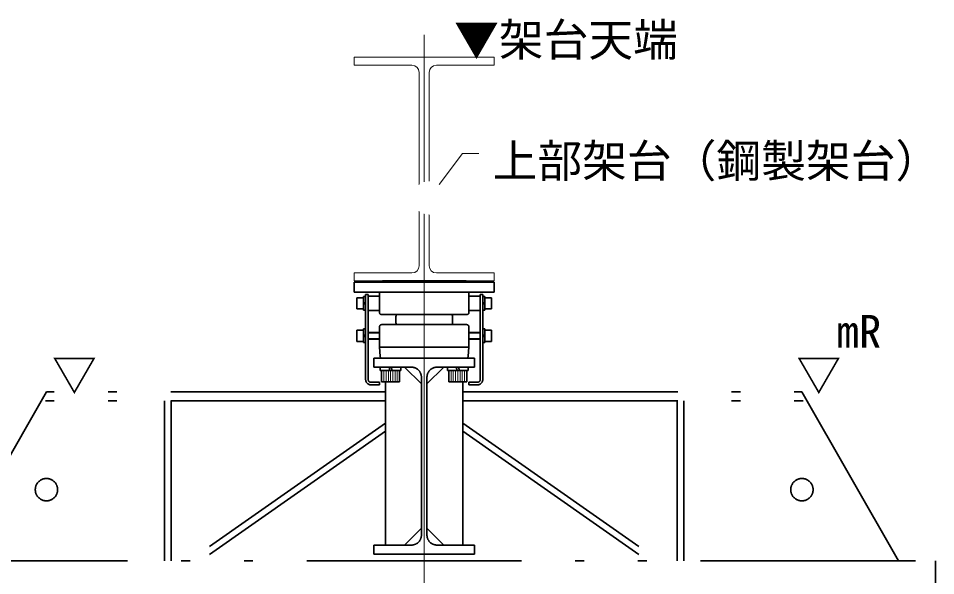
# Model space of a CAD drawing. Units: millimetres, scale not verified. Extents: x -8400 to 8400, y -5940 to 5940.
# Drawn here: x 4285 to 5310, y 1997 to 2620 of the extents above; entities that cross this region are included whole.
import ezdxf
from ezdxf.enums import TextEntityAlignment as Align

# ---------------------------------------------------------------- set-up
doc = ezdxf.new("R2010")
doc.units = ezdxf.units.MM
doc.header["$LTSCALE"] = 40
doc.linetypes.add('DASHED_DOUBLE_DOTTED', pattern=[11, 6, -1.5, 0.25, -1.5, 0.25, -1.5])
doc.layers.add('1-0_レイヤ0', color=7, linetype='Continuous', lineweight=13)
doc.styles.add('ＭＳ ゴシック', font='')
doc.styles.get('ＭＳ ゴシック').set_extended_font_data('MS Gothic')

msp = doc.modelspace()

# ---------------------------------------------------------------- linework, layer by layer
at = {"layer": '1-0_レイヤ0'}
for p, q in [((4738.62, 1401.43), (4738.62, 2601.43)), ((4660.49, 2576.43), (4660.49, 2567.43)), ((4660.49, 2567.43), (4724.99, 2567.43)), ((4752.24, 2567.43), (4816.74, 2567.43)), ((4732.99, 2343.43), (4732.99, 2559.43)), ((4744.24, 2343.43), (4744.24, 2559.43)), ((4660.49, 2335.43), (4660.49, 2326.43)), ((4660.49, 2335.43), (4724.99, 2335.43)), ((4660.49, 2326.43), (4816.74, 2326.43))]:
    msp.add_line(p, q, dxfattribs=at)
at = {"layer": '1-0_レイヤ0', "color": 6, "linetype": 'DASHED_DOUBLE_DOTTED', "lineweight": 35}
for p, q in [((4691.87, 2326.43), (4785.36, 2326.43)), ((4688.62, 2291.43), (4688.62, 2313.93)), ((4788.62, 2291.43), (4788.62, 2313.93)), ((4691.12, 2288.93), (4786.12, 2288.93)), ((4688.62, 2275.18), (4688.62, 2252.68)), ((4691.12, 2277.68), (4786.12, 2277.68)), ((4788.62, 2275.18), (4788.62, 2252.68)), ((4688.62, 2252.68), (4689.38, 2242.5)), ((4788.62, 2252.68), (4688.62, 2252.68)), ((4788.62, 2252.68), (4787.85, 2242.5)), ((4691.87, 2240.18), (4785.36, 2240.18)), ((4695.49, 2167.71), (4475.59, 2013.68)), ((4781.74, 2167.71), (5001.64, 2013.68)), ((4695.49, 2158.56), (4488.65, 2013.68)), ((4781.74, 2158.56), (4988.58, 2013.68))]:
    msp.add_line(p, q, dxfattribs=at)
at = {"layer": '1-0_レイヤ0', "linetype": 'DASHED_DOUBLE_DOTTED', "lineweight": 35}
for p, q in [((4816.74, 2325.18), (4660.49, 2325.18)), ((4816.74, 2313.93), (4660.49, 2313.93)), ((4676.12, 2309.37), (4688.62, 2309.37)), ((4801.12, 2309.37), (4788.62, 2309.37)), ((4801.12, 2309.37), (4801.12, 2293.5)), ((4801.12, 2293.5), (4788.62, 2293.5)), ((4688.62, 2268.93), (4676.12, 2268.93)), ((4801.12, 2268.93), (4788.62, 2268.93)), ((4688.62, 2261.43), (4676.12, 2261.43)), ((4801.12, 2261.43), (4788.62, 2261.43)), ((4689.62, 2230.18), (4712.62, 2230.18)), ((4689.62, 2226.43), (4689.62, 2230.18)), ((4689.62, 2226.43), (4712.62, 2226.43)), ((4691.12, 2213.93), (4691.12, 2226.43)), ((4716.74, 2230.18), (4695.49, 2230.18)), ((4700.33, 2226.43), (4699.32, 2230.18)), ((4701.91, 2230.18), (4702.91, 2226.43)), ((4711.12, 2226.43), (4711.12, 2213.93)), ((4712.62, 2226.43), (4712.62, 2230.18)), ((4716.74, 2230.18), (4735.49, 2211.43)), ((4760.49, 2230.18), (4741.74, 2211.43)), ((4760.49, 2230.18), (4781.74, 2230.18)), ((4764.62, 2230.18), (4787.62, 2230.18)), ((4764.62, 2226.43), (4764.62, 2230.18)), ((4764.62, 2226.43), (4787.62, 2226.43)), ((4775.33, 2226.43), (4774.32, 2230.18)), ((4776.91, 2230.18), (4777.91, 2226.43)), ((4786.12, 2226.43), (4786.12, 2213.93)), ((4787.62, 2226.43), (4787.62, 2230.18)), ((4711.12, 2213.93), (4691.12, 2213.93)), ((4695.49, 2213.93), (4695.49, 2031.43)), ((4781.74, 2213.93), (4781.74, 2031.43)), ((4735.49, 2211.43), (4735.49, 2202.68)), ((4741.74, 2211.43), (4741.74, 2202.68)), ((4448.62, 2013.68), (4448.62, 2192.68)), ((4456.12, 2013.68), (4456.12, 2192.68)), ((5021.12, 2013.68), (5021.12, 2192.68)), ((5028.62, 2013.68), (5028.62, 2192.68)), ((4741.74, 2130.81), (4741.74, 2050.18)), ((4716.74, 2031.43), (4735.49, 2050.18)), ((4760.49, 2031.43), (4741.74, 2050.18)), ((4760.49, 2031.43), (4781.74, 2031.43))]:
    msp.add_line(p, q, dxfattribs=at)
at = {"layer": '1-0_レイヤ0', "lineweight": 35}
for p, q in [((4660.49, 2325.18), (4660.49, 2313.93)), ((4816.74, 2325.18), (4816.74, 2313.93))]:
    msp.add_line(p, q, dxfattribs=at)
at = {"layer": '1-0_レイヤ0', "color": 3, "linetype": 'DASHED_DOUBLE_DOTTED', "lineweight": 35}
for p, q in [((4670.87, 2309.06), (4673.24, 2309.06)), ((4670.87, 2293.81), (4670.87, 2309.06)), ((4803.99, 2293.81), (4803.99, 2309.06)), ((4813.87, 2307.68), (4806.37, 2307.68)), ((4813.87, 2295.18), (4813.87, 2307.68)), ((4663.37, 2295.18), (4670.87, 2295.18)), ((4813.87, 2295.18), (4806.37, 2295.18)), ((4806.37, 2293.81), (4803.99, 2293.81)), ((4670.87, 2272.81), (4673.24, 2272.81)), ((4670.87, 2257.56), (4670.87, 2272.81)), ((4806.37, 2272.81), (4803.99, 2272.81)), ((4806.37, 2257.56), (4806.37, 2272.81)), ((4813.87, 2271.43), (4806.37, 2271.43)), ((4813.87, 2258.93), (4813.87, 2271.43)), ((4663.37, 2258.93), (4670.87, 2258.93)), ((4813.87, 2258.93), (4806.37, 2258.93)), ((4682.37, 2240.18), (4682.37, 2230.18)), ((4682.37, 2230.18), (4724.24, 2230.18)), ((4752.99, 2230.18), (4794.87, 2230.18)), ((4735.49, 2218.93), (4735.49, 2042.68)), ((4741.74, 2218.93), (4741.74, 2042.68)), ((4208.74, 2013.68), (4316.74, 2202.68)), ((4695.49, 2192.68), (4311.03, 2192.68)), ((4695.49, 2202.68), (4316.74, 2202.68)), ((4781.74, 2202.68), (5160.49, 2202.68)), ((4781.74, 2192.68), (5166.21, 2192.68)), ((5268.49, 2013.68), (5160.49, 2202.68)), ((4682.37, 2031.43), (4682.37, 2021.43)), ((4682.37, 2031.43), (4724.24, 2031.43)), ((4752.99, 2031.43), (4794.87, 2031.43)), ((4794.87, 2031.43), (4794.87, 2021.43)), ((4682.37, 2021.43), (4794.87, 2021.43))]:
    msp.add_line(p, q, dxfattribs=at)
at = {"layer": '1-0_レイヤ0', "color": 2, "linetype": 'DASHED_DOUBLE_DOTTED', "lineweight": 35}
for p, q in [((4673.24, 2311.43), (4673.24, 2216.18)), ((4801.12, 2311.43), (4801.12, 2216.18)), ((4803.99, 2311.43), (4801.12, 2311.43)), ((4803.99, 2311.43), (4803.99, 2216.18)), ((4670.87, 2301.76), (4673.24, 2302.4)), ((4670.87, 2300.47), (4673.24, 2301.11)), ((4806.37, 2301.76), (4803.99, 2302.4)), ((4806.37, 2300.47), (4803.99, 2301.11)), ((4670.87, 2265.51), (4673.24, 2266.15)), ((4670.87, 2264.22), (4673.24, 2264.86)), ((4806.37, 2265.51), (4803.99, 2266.15)), ((4806.37, 2264.22), (4803.99, 2264.86)), ((4688.62, 2213.31), (4678.99, 2213.31)), ((4688.62, 2213.31), (4688.62, 2210.43)), ((4788.62, 2213.31), (4798.24, 2213.31)), ((4688.62, 2210.43), (4678.99, 2210.43)), ((4167.37, 2013.68), (5309.87, 2013.68)), ((5309.87, 2013.68), (5309.87, 1912.68))]:
    msp.add_line(p, q, dxfattribs=at)
at = {"layer": '1-0_レイヤ0', "color": 4, "linetype": 'DASHED_DOUBLE_DOTTED', "lineweight": 9}
for p, q in [((4688.62, 2268.26), (4676.12, 2268.26)), ((4801.12, 2268.26), (4788.62, 2268.26)), ((4688.62, 2262.11), (4676.12, 2262.11)), ((4801.12, 2262.11), (4788.62, 2262.11)), ((4693.62, 2213.93), (4693.62, 2226.43)), ((4696.12, 2213.93), (4696.12, 2226.43)), ((4698.62, 2213.93), (4698.62, 2226.43)), ((4701.12, 2213.93), (4701.12, 2226.43)), ((4703.62, 2213.93), (4703.62, 2226.43)), ((4706.12, 2213.93), (4706.12, 2226.43)), ((4708.62, 2213.93), (4708.62, 2226.43)), ((4768.62, 2213.93), (4768.62, 2226.43)), ((4771.12, 2213.93), (4771.12, 2226.43)), ((4773.62, 2213.93), (4773.62, 2226.43)), ((4776.12, 2213.93), (4776.12, 2226.43)), ((4778.62, 2213.93), (4778.62, 2226.43)), ((4781.12, 2213.93), (4781.12, 2226.43)), ((4783.62, 2213.93), (4783.62, 2226.43))]:
    msp.add_line(p, q, dxfattribs=at)
at = {"layer": '1-0_レイヤ0'}
for points in [[(4660.49, 2576.43), (4816.74, 2576.43), (4816.74, 2567.43)], [(4752.24, 2335.43), (4816.74, 2335.43), (4816.74, 2326.43)]]:
    msp.add_lwpolyline(points, dxfattribs=at)
at = {"layer": '1-0_レイヤ0', "color": 3, "linetype": 'DASHED_DOUBLE_DOTTED', "lineweight": 35}
for points in [[(4663.37, 2295.18), (4663.37, 2307.68), (4670.87, 2307.68)], [(4670.87, 2293.81), (4673.24, 2293.81), (4673.24, 2309.06)], [(4806.37, 2293.81), (4806.37, 2309.06), (4803.99, 2309.06)], [(4663.37, 2258.93), (4663.37, 2271.43), (4670.87, 2271.43)], [(4670.87, 2257.56), (4673.24, 2257.56), (4673.24, 2272.81)], [(4806.37, 2257.56), (4803.99, 2257.56), (4803.99, 2272.81)], [(4682.37, 2240.18), (4794.87, 2240.18), (4794.87, 2230.18)]]:
    msp.add_lwpolyline(points, dxfattribs=at)
at = {"layer": '1-0_レイヤ0', "color": 2, "linetype": 'DASHED_DOUBLE_DOTTED', "lineweight": 35}
for points in [[(4673.24, 2311.43), (4676.12, 2311.43), (4676.12, 2216.18)], [(4788.62, 2213.31), (4788.62, 2210.43), (4798.24, 2210.43)]]:
    msp.add_lwpolyline(points, dxfattribs=at)
at = {"layer": '1-0_レイヤ0', "linetype": 'DASHED_DOUBLE_DOTTED', "lineweight": 35}
for points in [[(4676.12, 2309.37), (4676.12, 2293.5), (4688.62, 2293.5)], [(4786.12, 2213.93), (4766.12, 2213.93), (4766.12, 2226.43)]]:
    msp.add_lwpolyline(points, dxfattribs=at)
at = {"layer": '1-0_レイヤ0', "color": 3, "linetype": 'DASHED_DOUBLE_DOTTED', "lineweight": 35}
for centre in [(4316.74, 2093.31), (5160.49, 2093.31)]:
    msp.add_circle(centre, 12.5, dxfattribs=at)
at = {"layer": '1-0_レイヤ0'}
for centre, start, end in [((4724.99, 2559.43), 0, 90), ((4752.24, 2559.43), 90, 180), ((4724.99, 2343.43), 270, 0), ((4752.24, 2343.43), 180, 270)]:
    msp.add_arc(centre, 8, start, end, dxfattribs=at)
at = {"layer": '1-0_レイヤ0', "color": 6, "linetype": 'DASHED_DOUBLE_DOTTED', "lineweight": 35}
for centre, start, end in [((4691.87, 2323.93), 90, 150), ((4785.36, 2323.93), 30, 90), ((4691.12, 2291.43), 180, 270), ((4786.12, 2291.43), 270, 0), ((4691.12, 2275.18), 90, 180), ((4786.12, 2275.18), 0, 90), ((4691.87, 2242.68), 184.28915, 270), ((4785.36, 2242.68), 270, 355.71085)]:
    msp.add_arc(centre, 2.5, start, end, dxfattribs=at)
at = {"layer": '1-0_レイヤ0', "linetype": 'DASHED_DOUBLE_DOTTED', "lineweight": 35}
for start, end in [(169.79531, 190.20469), (349.79531, 10.20469)]:
    msp.add_arc((4738.62, 2283.31), 31.75, start, end, dxfattribs=at)
at = {"layer": '1-0_レイヤ0', "color": 3, "linetype": 'DASHED_DOUBLE_DOTTED', "lineweight": 35}
for centre, start, end in [((4724.24, 2218.93), 0, 90), ((4752.99, 2218.93), 90, 180), ((4724.24, 2042.68), 270, 0), ((4752.99, 2042.68), 180, 270)]:
    msp.add_arc(centre, 11.25, start, end, dxfattribs=at)
at = {"layer": '1-0_レイヤ0', "color": 2, "linetype": 'DASHED_DOUBLE_DOTTED', "lineweight": 35}
for centre, radius, start, end in [((4678.99, 2216.18), 5.75, 180, 270), ((4678.99, 2216.18), 2.88, 180, 270), ((4798.24, 2216.18), 5.75, 270, 0), ((4798.24, 2216.18), 2.88, 270, 0)]:
    msp.add_arc(centre, radius, start, end, dxfattribs=at)

# ---------------------------------------------------------------- texts
at = {"layer": '1-0_レイヤ0', "style": 'ＭＳ ゴシック'}
for s, p in [('▼架台天端', (4772.02, 2566.63)), ('上部架台（鋼製架台）', (4814.97, 2431.32)), ('mR', (5199.16, 2240.86)), ('▽', (4322.9, 2192.4)), ('▽', (5154.33, 2192.4))]:
    msp.add_text(s, height=36.66, dxfattribs=at).set_placement(p, align=Align.BOTTOM_LEFT)

# ---------------------------------------------------------------- next in the draw order: wipeouts: each hides what was drawn before it
msp.add_wipeout([(4733.08, 2404.34), (4735.85, 2402.63), (4738.87, 2401.43), (4738.87, 2401.43)])

# ---------------------------------------------------------------- next in the draw order: wipeouts: each hides what was drawn before it
msp.add_wipeout([(4738.87, 2401.43), (4742.06, 2400.77), (4745.31, 2400.67), (4745.31, 2400.67)])

# ---------------------------------------------------------------- next in the draw order: wipeouts: each hides what was drawn before it
msp.add_wipeout([(4745.31, 2400.67), (4748.53, 2401.14), (4751.62, 2402.16), (4751.62, 2402.16)])

# ---------------------------------------------------------------- next in the draw order: wipeouts: each hides what was drawn before it
msp.add_wipeout([(4751.62, 2402.16), (4754.48, 2403.7), (4757.04, 2405.72), (4757.04, 2405.72)])

# ---------------------------------------------------------------- next in the draw order: wipeouts: each hides what was drawn before it
msp.add_wipeout([(4757.04, 2405.72), (4759.2, 2408.14), (4760.91, 2410.91), (4760.91, 2410.91)])

# ---------------------------------------------------------------- next in the draw order: wipeouts: each hides what was drawn before it
msp.add_wipeout([(4760.91, 2410.91), (4762.12, 2413.93), (4762.78, 2417.12), (4762.78, 2417.12)])

# ---------------------------------------------------------------- next in the draw order: wipeouts: each hides what was drawn before it
msp.add_wipeout([(4762.78, 2417.12), (4762.88, 2420.37), (4762.41, 2423.59), (4762.41, 2423.59)])

# ---------------------------------------------------------------- next in the draw order: wipeouts: each hides what was drawn before it
msp.add_wipeout([(4762.41, 2423.59), (4761.39, 2426.68), (4759.85, 2429.55), (4759.85, 2429.55)])

# ---------------------------------------------------------------- next in the draw order: wipeouts: each hides what was drawn before it
msp.add_wipeout([(4759.85, 2429.55), (4757.83, 2432.1), (4755.4, 2434.27), (4755.4, 2434.27)])

# ---------------------------------------------------------------- next in the draw order: wipeouts: each hides what was drawn before it
msp.add_wipeout([(4755.4, 2434.27), (4752.64, 2435.98), (4749.61, 2437.18), (4749.61, 2437.18)])

# ---------------------------------------------------------------- next in the draw order: wipeouts: each hides what was drawn before it
msp.add_wipeout([(4749.61, 2437.18), (4746.43, 2437.84), (4743.17, 2437.94), (4743.17, 2437.94)])

# ---------------------------------------------------------------- next in the draw order: wipeouts: each hides what was drawn before it
msp.add_wipeout([(4743.17, 2437.94), (4739.95, 2437.47), (4736.87, 2436.45), (4736.87, 2436.45)])

# ---------------------------------------------------------------- next in the draw order: wipeouts: each hides what was drawn before it
msp.add_wipeout([(4736.87, 2436.45), (4734, 2434.91), (4731.45, 2432.9), (4731.45, 2432.9)])

# ---------------------------------------------------------------- next in the draw order: wipeouts: each hides what was drawn before it
msp.add_wipeout([(4731.45, 2432.9), (4729.28, 2430.47), (4727.57, 2427.7), (4727.57, 2427.7)])

# ---------------------------------------------------------------- next in the draw order: wipeouts: each hides what was drawn before it
msp.add_wipeout([(4727.57, 2427.7), (4726.36, 2424.68), (4725.7, 2421.49), (4725.7, 2421.49)])

# ---------------------------------------------------------------- next in the draw order: wipeouts: each hides what was drawn before it
msp.add_wipeout([(4725.7, 2421.49), (4725.61, 2418.24), (4726.07, 2415.02), (4726.07, 2415.02)])

# ---------------------------------------------------------------- next in the draw order: wipeouts: each hides what was drawn before it
msp.add_wipeout([(4726.07, 2415.02), (4727.09, 2411.93), (4728.64, 2409.06), (4728.64, 2409.06)])

# ---------------------------------------------------------------- next in the draw order: wipeouts: each hides what was drawn before it
msp.add_wipeout([(4728.64, 2409.06), (4730.65, 2406.51), (4733.08, 2404.34), (4733.08, 2404.34)])

# ---------------------------------------------------------------- next in the draw order: wipeouts: each hides what was drawn before it
msp.add_wipeout([(4733.08, 2404.34), (4738.87, 2401.43), (4745.31, 2400.67), (4745.31, 2400.67)])

# ---------------------------------------------------------------- next in the draw order: wipeouts: each hides what was drawn before it
msp.add_wipeout([(4745.31, 2400.67), (4751.62, 2402.16), (4757.04, 2405.72), (4757.04, 2405.72)])

# ---------------------------------------------------------------- next in the draw order: wipeouts: each hides what was drawn before it
msp.add_wipeout([(4757.04, 2405.72), (4760.91, 2410.91), (4762.78, 2417.12), (4762.78, 2417.12)])

# ---------------------------------------------------------------- next in the draw order: wipeouts: each hides what was drawn before it
msp.add_wipeout([(4762.78, 2417.12), (4762.41, 2423.59), (4759.85, 2429.55), (4759.85, 2429.55)])

# ---------------------------------------------------------------- next in the draw order: wipeouts: each hides what was drawn before it
msp.add_wipeout([(4759.85, 2429.55), (4755.4, 2434.27), (4749.61, 2437.18), (4749.61, 2437.18)])

# ---------------------------------------------------------------- next in the draw order: wipeouts: each hides what was drawn before it
msp.add_wipeout([(4749.61, 2437.18), (4743.17, 2437.94), (4736.87, 2436.45), (4736.87, 2436.45)])

# ---------------------------------------------------------------- next in the draw order: wipeouts: each hides what was drawn before it
msp.add_wipeout([(4736.87, 2436.45), (4731.45, 2432.9), (4727.57, 2427.7), (4727.57, 2427.7)])

# ---------------------------------------------------------------- next in the draw order: wipeouts: each hides what was drawn before it
msp.add_wipeout([(4727.57, 2427.7), (4725.7, 2421.49), (4726.07, 2415.02), (4726.07, 2415.02)])

# ---------------------------------------------------------------- next in the draw order: wipeouts: each hides what was drawn before it
msp.add_wipeout([(4726.07, 2415.02), (4728.64, 2409.06), (4733.08, 2404.34), (4733.08, 2404.34)])

# ---------------------------------------------------------------- next in the draw order: wipeouts: each hides what was drawn before it
msp.add_wipeout([(4733.08, 2404.34), (4745.31, 2400.67), (4757.04, 2405.72), (4757.04, 2405.72)])

# ---------------------------------------------------------------- next in the draw order: wipeouts: each hides what was drawn before it
msp.add_wipeout([(4757.04, 2405.72), (4762.78, 2417.12), (4759.85, 2429.55), (4759.85, 2429.55)])

# ---------------------------------------------------------------- next in the draw order: wipeouts: each hides what was drawn before it
msp.add_wipeout([(4759.85, 2429.55), (4749.61, 2437.18), (4736.87, 2436.45), (4736.87, 2436.45)])

# ---------------------------------------------------------------- next in the draw order: wipeouts: each hides what was drawn before it
msp.add_wipeout([(4736.87, 2436.45), (4727.57, 2427.7), (4726.07, 2415.02), (4726.07, 2415.02)])

# ---------------------------------------------------------------- next in the draw order: wipeouts: each hides what was drawn before it
msp.add_wipeout([(4726.07, 2415.02), (4733.08, 2404.34), (4757.04, 2405.72), (4757.04, 2405.72)])

# ---------------------------------------------------------------- next in the draw order: wipeouts: each hides what was drawn before it
msp.add_wipeout([(4757.04, 2405.72), (4759.85, 2429.55), (4736.87, 2436.45), (4736.87, 2436.45)])

# ---------------------------------------------------------------- next in the draw order: wipeouts: each hides what was drawn before it
msp.add_wipeout([(4736.87, 2436.45), (4726.07, 2415.02), (4757.04, 2405.72), (4757.04, 2405.72)])

# ---------------------------------------------------------------- next in the draw order: linework, layer by layer
at = {"layer": '1-0_レイヤ0'}
msp.add_lwpolyline([(4755.4, 2434.27), (4781.28, 2468.96), (4799.8, 2468.96)], dxfattribs=at)

doc.saveas('drawing.dxf')
